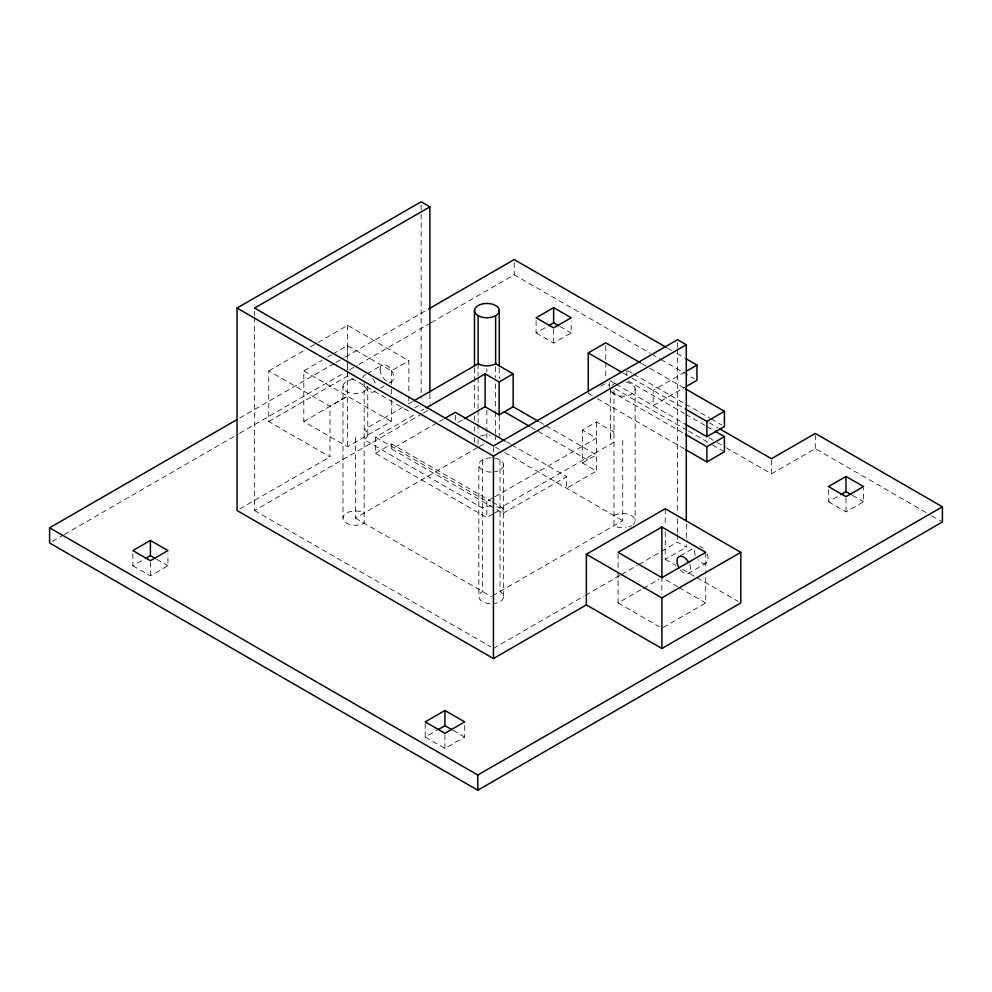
<?xml version="1.0" encoding="UTF-8"?>
<svg xmlns="http://www.w3.org/2000/svg" width="992" height="992" viewBox="0 0 992 992"><rect width="100%" height="100%" fill="white"/><g stroke="black" fill="none" stroke-linecap="round" stroke-linejoin="round"><path stroke-width="0.74" stroke-dasharray="4.96 3.72" d="M391.319 399.962L391.319 421.439L347.485 446.747L303.812 421.526L303.812 370.909L322.338 360.146M327.633 357.058L331.601 354.752M332.928 353.983L347.485 345.526L391.319 370.822L408.853 360.704L408.853 394.444M303.812 421.526L347.485 396.13L329.964 406.249L268.745 370.909L268.745 421.526L329.964 456.866L329.964 406.249M268.745 370.909L304.854 350.064M310.198 346.977L316.882 343.12M318.221 342.352L347.634 325.364L408.853 360.704M239.717 418.041L334.775 363.159M336.114 362.378L344.15 357.74M345.489 356.971L427.168 309.814M52.278 541.434L62.992 535.258M64.331 534.477L238.378 433.988M239.717 433.219L344.15 372.93M349.506 369.83L357.542 365.192M358.881 364.424L429.846 323.454M431.173 322.685L514.191 274.759L650.268 353.313M268.745 421.526L347.634 375.968L408.853 411.32M367.077 373.699L382.106 365.019M380.444 388.17L384.202 386M389.211 383.11L391.716 381.66M403.025 407.092L364.151 429.536A12.4 7.155 0 0 1 364.151 439.654L482.484 507.978A12.4 7.155 0 0 1 491.251 505.883M408.382 403.992L412.412 401.673M132.878 553.61L132.878 565.762L144.15 559.252M536.102 320.813L536.102 332.952L547.373 326.455M239.692 508.97L329.964 456.866M414.991 407.774L418.674 405.641M493.098 513.992L486.861 517.588L375.546 453.319L375.546 437.125L415.623 413.974M420.968 410.899L423.646 409.349M254.572 317.341L254.572 510.508L421.86 413.924M423.2 413.156L429.883 409.287M132.878 565.762L150.412 575.881L167.933 565.762L167.933 553.61M536.102 332.952L553.635 343.083L571.169 332.952L571.169 320.813M375.546 453.319L391.753 443.957L491.015 501.258M391.753 443.957L391.753 449.016L438.092 422.27M439.419 421.501L443.399 419.207M457.907 422.468L463.09 419.48M355.384 437.125L355.384 518.097L478.107 447.243M479.359 446.524L484.356 443.635M600.78 386.198L605.79 383.309L609.782 385.615M596.44 421.947L596.44 471.039L582.416 462.942L582.416 430.044L596.44 421.947L613.974 432.066A12.4 7.155 0 0 0 613.974 442.184L500.018 507.978A12.4 7.155 0 0 0 494.462 506.131M685.001 372L653.133 390.402L653.133 405.579L685.001 387.178M375.546 437.125L486.861 501.394L493.545 497.538M494.884 496.769L596.44 438.142L582.416 430.044M494.351 513.273L503.08 508.226L503.08 513.286L495.033 508.648M582.416 462.942L596.44 454.832L544.893 425.072M503.08 513.286L566.63 476.594L566.63 488.238L596.44 471.039M492.503 595.82L622.74 520.626L622.74 439.654M726.256 447.801L771.466 473.903L815.3 448.595L930.36 515.034M493.446 648.421L584.152 596.043M585.478 595.274L620.161 575.261M621.5 574.48L637.509 565.242M638.836 564.473L677.524 542.14L686.29 547.2L686.29 544.112M665.248 531.737L665.248 559.352L686.29 547.2M680.252 555.954L694.028 548.006M618.066 572.285L618.066 602.95L641.973 589.149M643.3 588.392L659.234 579.179M680.413 569.83A9.61 5.543 60 0 0 688.609 573.314L706.143 563.196A9.61 5.543 60 0 0 707.222 554.354M828.444 489.589L828.444 501.741L839.716 495.231M425.221 723.404L425.221 737.068L437.05 730.236M828.444 501.741L845.978 511.86L863.511 501.741L863.511 488.076M425.221 737.068L444.937 748.452L464.665 737.068L464.665 724.929M663.226 627.49L705.721 602.95L705.721 570.747M667.604 348.142L671.609 350.461M676.941 353.536L684.951 358.162M651.595 354.094L659.606 358.707M660.932 359.476L694.288 378.733M931.699 515.803L942.4 521.978M641.774 363.593L648.446 367.449M649.772 368.218L684.43 388.232M559.897 326.455L571.169 332.952M852.24 495.231L863.511 501.741M628.172 370.983L632.177 373.302M633.516 374.071L684.319 403.397M685.658 404.178L709.714 418.066M711.053 418.835L721.742 425.01M622.914 372.955L630.912 377.568M632.239 378.336L685.038 408.816M708.97 422.642L718.282 428.011M628.172 381.052L684.319 413.466M685.658 414.234L705.709 425.816M707.048 426.585L713.732 430.441M614.643 383.42L609.299 380.333L609.299 387.525M615.982 384.189L685.038 424.006M708.97 437.819L715.616 441.663M716.956 442.432L724.929 447.032M615.114 388.69L687.096 430.255M688.436 431.024L711.09 444.106M712.43 444.875L724.42 451.806M610.638 391.17L684.158 433.616M588.256 393.427L592.249 395.734M597.581 398.821L684.232 448.843M539.598 422.022L543.566 424.316M530.832 427.081L587.673 459.904M506.28 441.75L510.297 444.081M511.649 444.85L566.63 476.594M495.554 447.194L499.621 449.55M504.94 452.612L622.74 520.626M665.248 559.352L675.85 565.465M682.484 569.296L695.727 576.947M697.054 577.704L738.135 601.425M303.812 370.909L391.319 421.439M677.834 586.855L661.887 577.654L661.887 594.518M679.16 587.624L705.721 602.95M492.354 502.039L503.08 508.226M391.753 449.016L493.694 507.867M618.066 602.95L659.234 626.721M355.384 518.097L491.251 596.539M254.572 510.508L490.755 646.871M156.674 559.252L167.933 565.762M452.823 730.236L464.665 737.068M845.978 498.195L845.978 511.86M815.3 434.93L815.3 448.595M771.466 460.238L771.466 473.903M705.721 552.346L705.721 569.222M686.29 524.024L686.29 537.924M677.524 342.786L677.524 347.423M677.524 348.973L677.524 512.777M677.524 518.965L677.524 532.865M677.524 534.415L677.524 542.14M665.248 508.735L665.248 525.611M635.14 389.05L635.14 520.626M626.832 370.214L626.832 377.406M618.066 553.883L618.066 570.747M613.974 389.992L613.974 525.686A12.4 7.155 0 0 0 625.952 527.546M610.34 389.05L610.34 437.125M605.79 345.824L605.79 360.815M605.79 362.316L605.79 378.808M553.635 329.418L553.635 343.083M514.191 262.607L514.191 274.759M494.462 458.044A12.4 7.155 0 0 1 503.651 464.963L503.651 596.539M500.018 459.904L500.018 591.48A12.4 7.155 0 0 1 494.462 603.458M499.261 367.883L499.261 378.721M499.261 415.871L499.261 435.996M495.628 366.829L495.628 377.654M495.628 383.842L495.628 410.13M495.628 411.68L495.628 433.33M495.628 434.88L495.628 442.606M493.446 447.528L493.446 452.166M486.861 368.85L486.861 371.901M486.861 410.105L486.861 431.495M486.861 433.02L486.861 442.184M486.861 501.394L486.861 517.588M482.484 459.904L482.484 591.48A12.4 7.155 0 0 0 479.793 599.28A12.4 7.155 0 0 0 491.251 603.706M491.251 457.796A12.4 7.155 0 0 0 478.851 464.963L478.851 596.539M478.107 363.742L478.107 376.117M478.107 377.654L478.107 408.592M478.107 410.13L478.107 422.505M478.107 424.055L478.107 433.33M478.107 439.518L478.107 445.706M474.474 367.883L474.474 409.671M474.474 415.871L474.474 420.509M474.474 426.709L474.474 431.346M474.474 437.546L474.474 442.184A12.4 7.155 0 0 1 476.135 438.613M455.316 415.239L455.316 421.054M444.937 734.787L444.937 748.452M429.883 393.836L429.883 403.112M421.129 204.885L421.129 212.61M421.129 214.148L421.129 398.052M408.853 395.982L408.853 403.645M391.319 370.822L391.319 387.698M391.319 389.236L391.319 393.836M367.772 434.595L367.772 386.52A12.4 7.155 0 0 1 355.384 393.675A12.4 7.155 0 0 1 342.984 386.52L342.984 518.097M364.151 381.449L364.151 523.156A12.4 7.155 0 0 1 346.617 523.156A12.4 7.155 0 0 1 346.617 513.038A12.4 7.155 0 0 1 364.151 513.038M347.634 325.364L347.634 359.104M347.634 365.242L347.634 369.842M347.634 371.368L347.634 375.968M347.485 345.526L347.485 359.327M347.485 360.865L347.485 370.066M347.485 371.591L347.485 446.747M254.572 311.166L254.572 315.791M150.412 562.216L150.412 575.881M613.974 515.567A12.4 7.155 0 0 1 630.28 514.947A12.4 7.155 0 0 1 633.479 524.21M631.507 525.686A12.4 7.155 0 0 1 628.94 526.826M480.674 435.984A12.4 7.155 0 0 1 490.073 435.277M503.651 464.963A12.4 7.155 0 0 1 494.462 471.87M491.251 472.118A12.4 7.155 0 0 1 478.851 464.963M342.984 386.52A12.4 7.155 0 0 1 355.384 379.353M625.952 382.131A12.4 7.155 0 0 1 631.507 394.109A12.4 7.155 0 0 1 610.762 390.898M612.002 385.466A12.4 7.155 0 0 1 616.54 382.85M706.143 563.196A9.61 5.543 60 0 1 697.946 559.711M695.454 555.408A9.61 5.543 60 0 1 694.772 549.06M699.583 546.282A9.61 5.543 60 0 1 703.092 548.316M689.688 564.473A9.61 5.543 60 0 1 688.609 573.314M375.261 390.774A9.61 5.543 60 0 1 363.494 383.991M362.812 377.642A9.61 5.543 60 0 1 365.974 374.703M372.769 378.622A9.61 5.543 60 0 1 375.931 385.218M380.11 369.421A9.61 5.543 60 0 0 390.302 382.094A9.61 5.543 60 0 0 390.302 368.503A9.61 5.543 60 0 0 380.11 369.421"/><path stroke-width="1.49" d="M586.359 604.897L586.359 554.28L665.248 508.735L740.788 552.346L740.788 602.95L661.887 648.508L586.359 604.897L493.446 658.539L237.038 510.508L237.038 308.066L421.129 201.785L429.883 206.857L429.883 392.286M429.883 206.857L254.572 308.066L493.446 445.978L677.524 339.698L686.29 344.757L686.29 520.924M719.609 428.78L771.466 458.726L815.3 433.417L942.4 506.8L942.4 521.978L477.809 790.215L49.6 542.984L49.6 527.806L237.038 419.579M428.507 309.045L514.191 259.569L666.277 347.374M150.412 540.454L132.878 550.572L150.412 560.703L167.933 550.572L150.412 540.454L150.412 555.632L145.402 558.533M553.635 307.656L536.102 317.775L553.635 327.893L571.169 317.775L553.635 307.656L553.635 322.834L548.626 325.723M413.751 400.892L478.107 363.742A12.4 7.155 0 0 0 495.628 363.742L513.162 373.86L513.162 406.757L538.284 421.265M426.324 407.811L485.113 373.86L499.137 381.957L513.162 373.86M444.714 418.438L455.316 412.325L504.94 440.981M464.38 418.736L485.113 406.757L499.137 414.854L513.162 406.757M588.256 391.927L588.256 352.941L605.79 342.823L640.448 362.824M237.038 308.066L493.446 456.097L686.29 344.757M686.328 371.231L696.954 365.093L696.954 380.271L686.328 386.409M685.559 409.126L706.887 421.439L724.42 411.32L724.42 426.56L706.887 436.678L685.497 424.328M685.497 434.397L706.887 446.747L724.42 436.616L724.42 451.806L706.887 461.925L685.559 449.612M661.887 527.037L618.066 552.346L661.887 577.654L705.721 552.346L661.887 527.037L661.887 577.654M845.978 476.433L828.444 486.551L845.978 496.682L863.511 486.551L845.978 476.433L845.978 491.61L840.968 494.512M444.937 710.495L425.221 721.891L444.937 733.274L464.665 721.891L444.937 710.495L444.937 725.685L438.365 729.48M586.359 554.28L661.887 597.891L740.788 552.346M49.6 527.806L477.809 775.025L942.4 506.8M686.278 358.93L696.954 365.093M685.77 389L724.42 411.32M553.635 322.834L558.645 325.723M845.978 491.61L850.987 494.512M588.256 352.941L621.575 372.186M715.058 431.222L724.42 436.616M504.395 411.816L529.517 426.324M150.412 555.632L155.422 558.533M444.937 725.685L451.509 729.48M706.887 421.439L706.887 436.678M706.887 446.747L706.887 461.925M661.887 597.891L661.887 648.508M499.261 310.595A12.4 7.155 0 0 1 480.674 316.795A12.4 7.155 0 0 1 480.674 304.408A12.4 7.155 0 0 1 499.261 310.595L499.261 366.333M499.137 381.957L499.137 414.854M495.628 315.667L495.628 363.742M493.446 456.097L493.446 658.539M485.113 373.86L485.113 406.757M478.107 315.667L478.107 363.742M477.809 775.025L477.809 790.215M474.474 310.595L474.474 366.333M678.999 567.771A9.61 5.543 60 0 1 678.999 556.673A9.61 5.543 60 0 1 688.609 562.228"/></g></svg>
